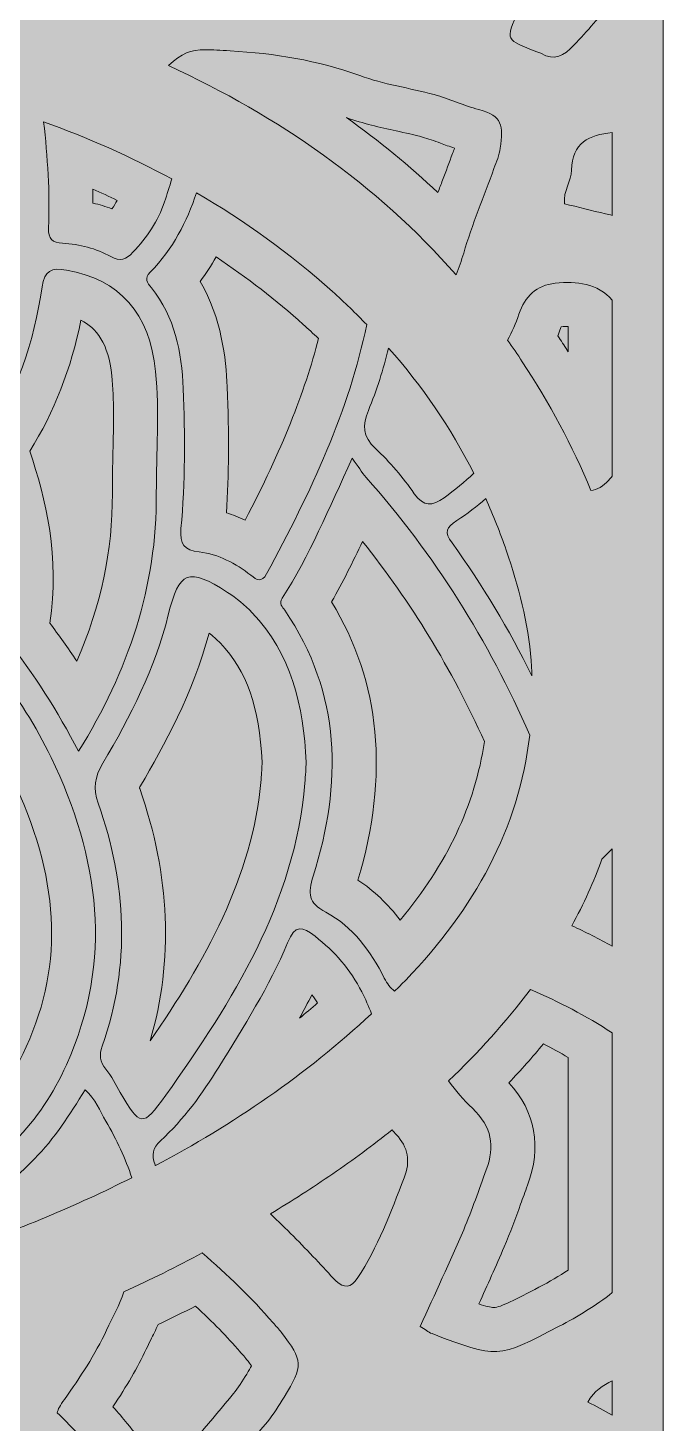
# Model space of a CAD drawing. Extents: x 140 to 2861, y -2860 to -140.
# Drawn here: x 2630 to 2861, y -1471 to -964 of the extents above; entities that cross this region are included whole.
import ezdxf

# ---------------------------------------------------------------- set-up
doc = ezdxf.new("R2010")
doc.units = 0
doc.header["$MEASUREMENT"] = 0
doc.layers.add('Layer 1', color=7, linetype='Continuous')

# ---------------------------------------------------------------- blocks, each defined once
blk = doc.blocks.new('block 3')
at = {"layer": 'Layer 1', "lineweight": 0}
blk.add_lwpolyline([(140.32, -139.6), (140.32, -2859.85), (2860.58, -2859.85), (2860.58, -139.6), (140.32, -139.6)], dxfattribs=at)
for points, knots in [([(2783.99, -1009.22), (2782.84, -1012.42), (2781.64, -1015.58), (2780.36, -1018.92), (2779.8, -1020.41), (2779.23, -1021.9), (2778.66, -1023.41), (2768.37, -1013.69), (2757.28, -1004.59), (2745.4, -996.12), (2751.56, -998.32), (2757.6, -999.65), (2763.46, -1000.94), (2766.85, -1001.68), (2770.05, -1002.39), (2773.1, -1003.22), (2775.09, -1003.77), (2777.3, -1004.58), (2779.63, -1005.44), (2781.22, -1006.03), (2782.93, -1006.65), (2784.72, -1007.25), (2784.47, -1007.91), (2784.22, -1008.56), (2783.99, -1009.22)], [0, 0, 0, 0, 1, 1, 1, 2, 2, 2, 3, 3, 3, 4, 4, 4, 5, 5, 5, 6, 6, 6, 7, 7, 7, 8, 8, 8, 8]), ([(2660.12, -1029.28), (2657.89, -1028.45), (2655.59, -1027.77), (2653.23, -1027.23), (2653.22, -1025.54), (2653.19, -1023.83), (2653.14, -1022.1), (2656.14, -1023.44), (2659.11, -1024.82), (2662.03, -1026.24), (2661.47, -1027.25), (2660.83, -1028.26), (2660.12, -1029.28)], [0, 0, 0, 0, 1, 1, 1, 2, 2, 2, 3, 3, 3, 4, 4, 4, 4]), ([(2708.62, -1142.49), (2706.34, -1141.41), (2704.05, -1140.52), (2701.74, -1139.82), (2702.68, -1126.12), (2702.76, -1111.35), (2702.02, -1094.02), (2701.6, -1083.69), (2700.05, -1069.25), (2692.21, -1055.67), (2694.31, -1052.88), (2696.24, -1049.92), (2698.02, -1046.79), (2709.26, -1054.29), (2719.86, -1062.5), (2729.7, -1071.32), (2731.48, -1072.92), (2733.31, -1074.62), (2735.21, -1076.45), (2730.31, -1095.96), (2721.85, -1116.99), (2708.62, -1142.49)], [0, 0, 0, 0, 1, 1, 1, 2, 2, 2, 3, 3, 3, 4, 4, 4, 5, 5, 5, 6, 6, 6, 7, 7, 7, 7]), ([(2648.86, -1069.8), (2654.38, -1072.61), (2658.94, -1078.16), (2660.08, -1089.97), (2660.94, -1098.9), (2660.72, -1108.04), (2660.49, -1117.7), (2660.37, -1122.61), (2660.25, -1127.68), (2660.27, -1132.81), (2660.41, -1153.51), (2656.15, -1173.63), (2647.31, -1193.76), (2644.16, -1188.98), (2640.89, -1184.37), (2637.49, -1179.88), (2641.36, -1156.31), (2636.01, -1134.52), (2630.26, -1117.38), (2639.09, -1103.25), (2645.33, -1087.3), (2648.86, -1069.8)], [0, 0, 0, 0, 1, 1, 1, 2, 2, 2, 3, 3, 3, 4, 4, 4, 5, 5, 5, 6, 6, 6, 7, 7, 7, 7]), ([(2823.52, -1072.19), (2824.44, -1072.09), (2825.3, -1072.04), (2826.07, -1072.04), (2826.07, -1072.04), (2826.07, -1072.04), (2826.08, -1072.04), (2826.08, -1072.04), (2826.08, -1081.32), (2826.08, -1081.32), (2825, -1079.6), (2823.89, -1077.88), (2822.76, -1076.15), (2822.61, -1075.92), (2822.46, -1075.7), (2822.32, -1075.48), (2822.66, -1074.59), (2822.98, -1073.69), (2823.29, -1072.8), (2823.37, -1072.56), (2823.45, -1072.36), (2823.52, -1072.19)], [0, 0, 0, 0, 1, 1, 1, 2, 2, 2, 3, 3, 3, 4, 4, 4, 5, 5, 5, 6, 6, 6, 7, 7, 7, 7]), ([(2764.99, -1287.95), (2760.45, -1281.95), (2755.35, -1277.11), (2749.61, -1273.37), (2760.96, -1234.89), (2757.82, -1201.67), (2740.01, -1172.13), (2744.11, -1165.01), (2747.73, -1157.7), (2751.25, -1150.19), (2768.88, -1172.23), (2783.76, -1196.64), (2795.6, -1223), (2792.13, -1246.03), (2782.05, -1267.42), (2764.99, -1287.95)], [0, 0, 0, 0, 1, 1, 1, 2, 2, 2, 3, 3, 3, 4, 4, 4, 5, 5, 5, 5]), ([(2714.35, -1236.72), (2711.37, -1272.47), (2693.6, -1303.33), (2674.02, -1331.8), (2682.59, -1302.49), (2681.32, -1271.68), (2670.22, -1240.09), (2670.19, -1239.99), (2670.16, -1239.89), (2670.13, -1239.81), (2670.22, -1239.62), (2670.36, -1239.37), (2670.55, -1239.04), (2679.1, -1224.64), (2689.53, -1205.47), (2695.43, -1183.52), (2696.8, -1184.57), (2698.2, -1185.82), (2699.6, -1187.25), (2709.13, -1197.25), (2713.69, -1210.2), (2714.77, -1230.47), (2714.66, -1232.32), (2714.53, -1234.53), (2714.35, -1236.72)], [0, 0, 0, 0, 1, 1, 1, 2, 2, 2, 3, 3, 3, 4, 4, 4, 5, 5, 5, 6, 6, 6, 7, 7, 7, 8, 8, 8, 8]), ([(2628.99, -1333.91), (2623, -1347.21), (2614.67, -1357.55), (2603.72, -1365.22), (2603.55, -1364.13), (2603.35, -1363), (2603.14, -1361.85), (2602.63, -1359.05), (2602.17, -1356.23), (2601.67, -1353.25), (2598.81, -1335.86), (2595.57, -1316.16), (2581.7, -1300.22), (2574.78, -1292.31), (2572.22, -1284.45), (2572.96, -1273.3), (2592, -1262.35), (2607.34, -1247.26), (2619.37, -1227.61), (2620.8, -1230.2), (2622.2, -1232.87), (2623.55, -1235.66), (2641.08, -1272.06), (2642.81, -1303.28), (2628.99, -1333.91)], [0, 0, 0, 0, 1, 1, 1, 2, 2, 2, 3, 3, 3, 4, 4, 4, 5, 5, 5, 6, 6, 6, 7, 7, 7, 8, 8, 8, 8]), ([(2728.3, -1323.6), (2729.87, -1320.78), (2731.39, -1317.93), (2732.86, -1315.03), (2733.59, -1316), (2734.28, -1316.99), (2734.92, -1318.02), (2732.75, -1319.9), (2730.54, -1321.76), (2728.3, -1323.6)], [0, 0, 0, 0, 1, 1, 1, 2, 2, 2, 3, 3, 3, 3]), ([(2826.08, -1415.15), (2822.85, -1417.27), (2819.3, -1419.34), (2815.37, -1421.4), (2807.22, -1425.66), (2801.34, -1428.74), (2799.05, -1428.74), (2797.91, -1428.74), (2796.04, -1428.26), (2793.55, -1427.45), (2796.65, -1420.65), (2799.79, -1413.7), (2802.77, -1406.74), (2805.02, -1401.5), (2806.91, -1396.26), (2808.74, -1391.19), (2809.57, -1388.9), (2810.4, -1386.6), (2811.26, -1384.32), (2816.49, -1370.42), (2814.14, -1357.59), (2804.5, -1347.02), (2808.86, -1342.42), (2813.04, -1337.71), (2817.03, -1332.92), (2820.13, -1334.48), (2823.14, -1336.11), (2826.08, -1337.83), (2826.08, -1337.83), (2826.08, -1415.15), (2826.08, -1415.15)], [0, 0, 0, 0, 1, 1, 1, 2, 2, 2, 3, 3, 3, 4, 4, 4, 5, 5, 5, 6, 6, 6, 7, 7, 7, 8, 8, 8, 9, 9, 9, 10, 10, 10, 10]), ([(2660.46, -1464.85), (2665.53, -1457.3), (2669.38, -1450.62), (2672.62, -1443.83), (2673.14, -1442.72), (2673.69, -1441.63), (2674.23, -1440.54), (2675.11, -1438.77), (2676.04, -1436.88), (2676.95, -1434.89), (2681.66, -1432.66), (2686.18, -1430.45), (2690.55, -1428.23), (2696.77, -1434.03), (2702, -1439.41), (2706.66, -1444.78), (2706.98, -1445.15), (2707.3, -1445.51), (2707.63, -1445.88), (2708.21, -1446.54), (2708.76, -1447.16), (2709.11, -1447.61), (2709.86, -1448.58), (2710.45, -1449.36), (2710.91, -1449.99), (2710.48, -1450.74), (2709.9, -1451.7), (2709.15, -1452.94), (2707.62, -1455.44), (2705.99, -1458.04), (2704.34, -1460.03), (2696.29, -1469.72), (2688.2, -1479.36), (2679.76, -1489.41), (2675.33, -1483.12), (2670.63, -1476.94), (2665.7, -1470.92), (2664.08, -1468.94), (2662.35, -1466.93), (2660.46, -1464.85)], [0, 0, 0, 0, 1, 1, 1, 2, 2, 2, 3, 3, 3, 4, 4, 4, 5, 5, 5, 6, 6, 6, 7, 7, 7, 8, 8, 8, 9, 9, 9, 10, 10, 10, 11, 11, 11, 12, 12, 12, 13, 13, 13, 13])]:
    blk.add_open_spline(points, degree=3, knots=knots, dxfattribs=at)
blk = doc.blocks.new('block 5')
at = {"layer": 'Layer 1', "lineweight": 0}
blk.add_lwpolyline([(140.32, -139.6), (140.32, -2859.85), (2860.58, -2859.85), (2860.58, -139.6), (140.32, -139.6)], dxfattribs=at)
for points, knots in [([(2842.08, -953.84), (2837.67, -959.31), (2833.02, -964.63), (2828.11, -969.8), (2824.43, -973.68), (2821.1, -975.69), (2816.12, -972.73), (2815.68, -972.48), (2815.11, -972.47), (2814.64, -972.27), (2803.71, -967.62), (2802.62, -968.37), (2808.2, -957.2), (2811.64, -950.29), (2814.81, -943), (2816.52, -935.52), (2819.95, -920.57), (2819.97, -905.72), (2810.26, -892.5), (2806.28, -887.08), (2802.22, -881.71), (2798.29, -876.25), (2789.25, -863.66), (2777.23, -856.7), (2761.53, -856.46), (2758.45, -856.41), (2755.31, -856.14), (2752.34, -855.41), (2751.25, -855.15), (2749.8, -853.24), (2749.83, -852.12), (2749.93, -849.04), (2751.35, -845.95), (2751.15, -842.94), (2750.28, -830.04), (2755.52, -829.84), (2764.08, -827.51), (2770.18, -825.84), (2776.33, -825.66), (2782.55, -825.88), (2803.73, -826.34), (2823.45, -831.46), (2842.08, -839.88), (2842.08, -839.88), (2842.08, -953.84), (2842.08, -953.84)], [0, 0, 0, 0, 1, 1, 1, 2, 2, 2, 3, 3, 3, 4, 4, 4, 5, 5, 5, 6, 6, 6, 7, 7, 7, 8, 8, 8, 9, 9, 9, 10, 10, 10, 11, 11, 11, 12, 12, 12, 13, 13, 13, 14, 14, 14, 15, 15, 15, 15]), ([(2801.37, -1007.24), (2801.05, -1009.76), (2799.92, -1012.2), (2799.05, -1014.63), (2795.37, -1024.88), (2791.07, -1034.95), (2788.05, -1045.38), (2787.26, -1048.12), (2786.33, -1050.74), (2785.28, -1053.27), (2756.27, -1020.31), (2720.71, -995.68), (2680.66, -977.23), (2685.8, -972.64), (2688.35, -971.46), (2694.38, -971.46), (2696.68, -971.46), (2699.49, -971.63), (2703.14, -971.85), (2719.24, -972.81), (2734.95, -975.27), (2750.25, -980.86), (2758.95, -984.05), (2768.34, -985.33), (2777.33, -987.79), (2782.82, -989.3), (2788.04, -991.77), (2793.54, -993.2), (2802.3, -995.49), (2802.42, -999.03), (2801.37, -1007.24)], [0, 0, 0, 0, 1, 1, 1, 2, 2, 2, 3, 3, 3, 4, 4, 4, 5, 5, 5, 6, 6, 6, 7, 7, 7, 8, 8, 8, 9, 9, 9, 10, 10, 10, 10]), ([(2679.23, -1026.81), (2676.89, -1033.69), (2672.82, -1039.72), (2667.78, -1045.1), (2665.4, -1047.64), (2663.09, -1048.6), (2659.75, -1046.68), (2654.33, -1043.64), (2648.38, -1042.14), (2642.19, -1041.8), (2638.5, -1041.57), (2636.89, -1040.34), (2637.08, -1036.19), (2637.58, -1023.32), (2636.74, -1010.44), (2635.28, -997.65), (2651.3, -1003.45), (2666.9, -1010.33), (2681.92, -1018.44), (2681.04, -1021.24), (2680.15, -1024.05), (2679.23, -1026.81)], [0, 0, 0, 0, 1, 1, 1, 2, 2, 2, 3, 3, 3, 4, 4, 4, 5, 5, 5, 6, 6, 6, 7, 7, 7, 7]), ([(2842.08, -1031.7), (2841.28, -1031.48), (2840.47, -1031.26), (2839.64, -1031.08), (2834.62, -1029.97), (2829.65, -1028.67), (2824.73, -1027.47), (2824.15, -1022.79), (2827.23, -1019.22), (2827.3, -1015.28), (2827.47, -1005.18), (2833.68, -1002.45), (2842.08, -1001.55), (2842.08, -1001.55), (2842.08, -1031.7), (2842.08, -1031.7)], [0, 0, 0, 0, 1, 1, 1, 2, 2, 2, 3, 3, 3, 4, 4, 4, 5, 5, 5, 5]), ([(2716.39, -1161.94), (2714.46, -1165.44), (2712.93, -1164.25), (2710.66, -1162.52), (2705.09, -1158.21), (2698.9, -1154.87), (2691.87, -1154.03), (2686.38, -1153.37), (2684.69, -1151.26), (2685.23, -1145.54), (2686.8, -1128.63), (2686.76, -1111.65), (2686.03, -1094.66), (2685.49, -1081.41), (2683.07, -1068.69), (2674.47, -1057.97), (2672.97, -1056.13), (2671.78, -1054.63), (2674.05, -1052.32), (2682.34, -1043.83), (2687.38, -1033.96), (2690.87, -1023.47), (2708.2, -1033.57), (2724.76, -1045.41), (2740.36, -1059.39), (2744.7, -1063.27), (2748.81, -1067.31), (2752.77, -1071.38), (2746.51, -1102.08), (2732.52, -1132.36), (2716.39, -1161.94)], [0, 0, 0, 0, 1, 1, 1, 2, 2, 2, 3, 3, 3, 4, 4, 4, 5, 5, 5, 6, 6, 6, 7, 7, 7, 8, 8, 8, 9, 9, 9, 10, 10, 10, 10]), ([(2621.75, -1185.69), (2620.6, -1184.26), (2620.68, -1182.54), (2621.02, -1180.88), (2625.52, -1159.64), (2621.02, -1139.43), (2614.07, -1119.49), (2613.38, -1117.53), (2612.11, -1115.72), (2613.8, -1113.3), (2625.4, -1096.51), (2631.9, -1077.72), (2634.7, -1057.66), (2635.55, -1051.75), (2638.12, -1050.59), (2643.62, -1051.56), (2662.83, -1054.94), (2673.97, -1067.27), (2676, -1088.44), (2677.43, -1103.19), (2676.2, -1117.95), (2676.27, -1132.7), (2676.5, -1166.63), (2666.17, -1197.25), (2648, -1226.53), (2640.35, -1211.89), (2631.74, -1198.33), (2621.75, -1185.69)], [0, 0, 0, 0, 1, 1, 1, 2, 2, 2, 3, 3, 3, 4, 4, 4, 5, 5, 5, 6, 6, 6, 7, 7, 7, 8, 8, 8, 9, 9, 9, 9]), ([(2842.08, -1126.51), (2841.66, -1127), (2841.24, -1127.48), (2840.81, -1127.96), (2838.8, -1130.16), (2836.68, -1131.44), (2834.28, -1131.74), (2827.7, -1115.39), (2819.16, -1099.88), (2809.37, -1084.91), (2807.62, -1082.24), (2805.83, -1079.63), (2804.02, -1077.05), (2805.62, -1074.07), (2807.02, -1070.94), (2808.15, -1067.63), (2810.4, -1061.04), (2814.41, -1057.11), (2821.37, -1056.33), (2829.22, -1055.44), (2836.7, -1056.42), (2842.08, -1062.5), (2842.08, -1062.5), (2842.08, -1126.51), (2842.08, -1126.51)], [0, 0, 0, 0, 1, 1, 1, 2, 2, 2, 3, 3, 3, 4, 4, 4, 5, 5, 5, 6, 6, 6, 7, 7, 7, 8, 8, 8, 8]), ([(2753.42, -1102.58), (2756.42, -1095.2), (2758.84, -1087.59), (2760.76, -1079.91), (2773.06, -1093.82), (2783.39, -1108.92), (2791.73, -1125.4), (2788.43, -1128.55), (2784.85, -1131.55), (2780.9, -1134.32), (2776.55, -1137.39), (2773.6, -1137.81), (2770.1, -1132.86), (2765.95, -1126.98), (2761.26, -1121.33), (2756, -1116.45), (2751.23, -1112.07), (2751.2, -1108.04), (2753.42, -1102.58)], [0, 0, 0, 0, 1, 1, 1, 2, 2, 2, 3, 3, 3, 4, 4, 4, 5, 5, 5, 6, 6, 6, 6]), ([(2766.99, -1309.67), (2765.64, -1311.09), (2764.26, -1312.4), (2762.91, -1313.78), (2761.42, -1312.55), (2760.19, -1311.02), (2759.19, -1309.02), (2754.27, -1299.15), (2747.7, -1290.27), (2737.9, -1285.01), (2731.49, -1281.55), (2731.33, -1278.28), (2733.33, -1271.9), (2743.9, -1238.29), (2743.67, -1205.59), (2722.99, -1175.24), (2722.15, -1173.97), (2720.73, -1172.93), (2722.07, -1170.85), (2731.95, -1155.41), (2738.94, -1138.43), (2747.51, -1119.98), (2749.66, -1122.94), (2750.93, -1125.09), (2752.58, -1126.94), (2777.48, -1155.03), (2797.15, -1186.34), (2812.06, -1220.65), (2808.14, -1254.58), (2791.96, -1283.74), (2766.99, -1309.67)], [0, 0, 0, 0, 1, 1, 1, 2, 2, 2, 3, 3, 3, 4, 4, 4, 5, 5, 5, 6, 6, 6, 7, 7, 7, 8, 8, 8, 9, 9, 9, 10, 10, 10, 10]), ([(2783.82, -1150.76), (2780.9, -1146.76), (2781.63, -1145.15), (2785.58, -1142.62), (2789.31, -1140.16), (2792.81, -1137.5), (2796.07, -1134.62), (2798.8, -1140.73), (2801.34, -1146.96), (2803.53, -1153.45), (2807.94, -1166.51), (2811.6, -1179.81), (2812.59, -1193.52), (2812.75, -1195.41), (2812.79, -1197.25), (2812.86, -1199.1), (2804.56, -1182.23), (2794.88, -1166.09), (2783.82, -1150.76)], [0, 0, 0, 0, 1, 1, 1, 2, 2, 2, 3, 3, 3, 4, 4, 4, 5, 5, 5, 6, 6, 6, 6]), ([(2730.29, -1238.05), (2726.64, -1281.78), (2704.09, -1317.24), (2679.69, -1351.59), (2671.24, -1363.5), (2670.32, -1362.81), (2663.17, -1350.55), (2661.48, -1347.67), (2660.02, -1344.6), (2657.91, -1342.06), (2655.64, -1339.37), (2655.45, -1336.99), (2656.6, -1333.72), (2666.98, -1304.14), (2665.4, -1274.63), (2655.14, -1245.43), (2653.18, -1239.9), (2653.84, -1235.9), (2656.79, -1230.87), (2666.9, -1213.85), (2675.81, -1196.25), (2680.62, -1176.89), (2684.57, -1160.94), (2687.88, -1159.52), (2702.21, -1168.74), (2705.44, -1170.82), (2708.43, -1173.39), (2711.12, -1176.16), (2725.45, -1191.14), (2729.8, -1209.81), (2730.79, -1230.52), (2730.68, -1232.52), (2730.53, -1235.29), (2730.29, -1238.05)], [0, 0, 0, 0, 1, 1, 1, 2, 2, 2, 3, 3, 3, 4, 4, 4, 5, 5, 5, 6, 6, 6, 7, 7, 7, 8, 8, 8, 9, 9, 9, 10, 10, 10, 11, 11, 11, 11]), ([(2643.58, -1340.49), (2634.12, -1361.47), (2618.99, -1377.3), (2597.74, -1386.94), (2592.32, -1389.4), (2589.02, -1389.9), (2589.13, -1382.1), (2589.21, -1376.33), (2588.44, -1370.42), (2587.4, -1364.73), (2583.95, -1345.87), (2582.52, -1325.54), (2569.65, -1310.75), (2558.97, -1298.53), (2555.86, -1285.97), (2557.09, -1271.02), (2557.17, -1269.91), (2556.97, -1268.79), (2556.78, -1267.68), (2556.36, -1265.14), (2557.32, -1263.49), (2559.63, -1262.34), (2587.21, -1248.27), (2605.23, -1225.76), (2617.22, -1196.25), (2626.06, -1206.89), (2632.51, -1217.5), (2637.97, -1228.72), (2655.53, -1265.18), (2660.75, -1302.41), (2643.58, -1340.49)], [0, 0, 0, 0, 1, 1, 1, 2, 2, 2, 3, 3, 3, 4, 4, 4, 5, 5, 5, 6, 6, 6, 7, 7, 7, 8, 8, 8, 9, 9, 9, 10, 10, 10, 10]), ([(2842.08, -1297.4), (2837.29, -1294.7), (2832.4, -1292.19), (2827.36, -1289.96), (2831.7, -1282.05), (2835.36, -1273.96), (2838.35, -1265.69), (2839.64, -1264.46), (2840.87, -1263.22), (2842.08, -1261.93), (2842.08, -1261.93), (2842.08, -1297.4), (2842.08, -1297.4)], [0, 0, 0, 0, 1, 1, 1, 2, 2, 2, 3, 3, 3, 4, 4, 4, 4]), ([(2675.93, -1377.14), (2675.89, -1377.03), (2675.89, -1376.95), (2675.85, -1376.87), (2674.43, -1373.18), (2674.89, -1370.84), (2677.77, -1368.15), (2686.19, -1360.31), (2692.99, -1351.13), (2698.98, -1341.37), (2708.05, -1326.69), (2717.35, -1312.09), (2723.99, -1296.11), (2726.8, -1289.35), (2729.41, -1290.19), (2733.98, -1293.73), (2741.13, -1299.26), (2746.89, -1305.87), (2751, -1313.98), (2752.35, -1316.59), (2753.5, -1319.24), (2754.5, -1321.93), (2730.64, -1344.18), (2704.17, -1362.2), (2675.93, -1377.14)], [0, 0, 0, 0, 1, 1, 1, 2, 2, 2, 3, 3, 3, 4, 4, 4, 5, 5, 5, 6, 6, 6, 7, 7, 7, 8, 8, 8, 8]), ([(2842.08, -1423.34), (2836.14, -1428), (2829.64, -1431.99), (2822.78, -1435.58), (2800.34, -1447.31), (2800.32, -1447.3), (2776.55, -1438.24), (2775.17, -1437.72), (2773.97, -1436.7), (2772.24, -1435.64), (2777.59, -1423.8), (2783.02, -1412.2), (2788.06, -1400.44), (2791.11, -1393.32), (2793.55, -1385.94), (2796.28, -1378.68), (2799.51, -1370.1), (2798.3, -1363.07), (2791.21, -1356.3), (2787.98, -1353.21), (2785.12, -1349.87), (2782.54, -1346.36), (2793.23, -1336.21), (2803.2, -1325.2), (2812.3, -1313.12), (2822.62, -1317.49), (2832.56, -1322.68), (2842.08, -1328.93), (2842.08, -1328.93), (2842.08, -1423.34), (2842.08, -1423.34)], [0, 0, 0, 0, 1, 1, 1, 2, 2, 2, 3, 3, 3, 4, 4, 4, 5, 5, 5, 6, 6, 6, 7, 7, 7, 8, 8, 8, 9, 9, 9, 10, 10, 10, 10]), ([(2603.85, -1408.3), (2599.05, -1410.03), (2594.24, -1411.61), (2589.4, -1413.22), (2589.52, -1410.88), (2589.59, -1408.53), (2589.63, -1406.19), (2589.71, -1401.58), (2591.32, -1399.39), (2595.82, -1397.93), (2609.8, -1393.32), (2621.71, -1385.21), (2632.01, -1374.68), (2639.23, -1367.34), (2644.69, -1358.66), (2650.38, -1349.59), (2654.22, -1352.94), (2655.68, -1357.24), (2657.87, -1360.97), (2661.9, -1367.77), (2665.05, -1374.64), (2667.36, -1381.56), (2646.96, -1391.82), (2625.71, -1400.58), (2603.85, -1408.3)], [0, 0, 0, 0, 1, 1, 1, 2, 2, 2, 3, 3, 3, 4, 4, 4, 5, 5, 5, 6, 6, 6, 7, 7, 7, 8, 8, 8, 8]), ([(2717.75, -1394.71), (2725.47, -1390.04), (2733.05, -1385.19), (2740.45, -1380.11), (2747.85, -1375.04), (2755.06, -1369.74), (2762.05, -1364.16), (2762.54, -1364.73), (2763.03, -1365.29), (2763.54, -1365.84), (2767.83, -1370.46), (2768.77, -1375.62), (2766.41, -1381.62), (2761.49, -1394.17), (2756.89, -1406.86), (2749.35, -1418.17), (2747.09, -1421.55), (2744.5, -1421.87), (2741.7, -1419.12), (2739.11, -1416.58), (2736.74, -1413.82), (2734.24, -1411.19), (2728.87, -1405.56), (2723.43, -1400), (2717.75, -1394.71)], [0, 0, 0, 0, 1, 1, 1, 2, 2, 2, 3, 3, 3, 4, 4, 4, 5, 5, 5, 6, 6, 6, 7, 7, 7, 8, 8, 8, 8]), ([(2253.98, -1808.31), (2186.63, -1786.87), (2125.11, -1753.44), (2064.79, -1717.44), (2003.62, -1680.94), (1945.88, -1639.22), (1886.44, -1600.1), (1826.38, -1560.57), (1764.06, -1524.87), (1699.32, -1493.6), (1696.75, -1492.37), (1694.83, -1491.14), (1693.56, -1489.87), (1694.79, -1490.83), (1696.4, -1491.79), (1698.44, -1492.75), (1698.75, -1492.91), (1699.02, -1493.06), (1699.32, -1493.18), (1699.28, -1485.57), (1698.98, -1479.77), (1698.25, -1474.77), (1710.96, -1458.86), (1722.34, -1442.04), (1731.67, -1423.82), (1742.32, -1403.08), (1742.47, -1403.23), (1764.95, -1410.15), (1766.48, -1410.61), (1767.98, -1411.11), (1769.52, -1411.57), (1769.21, -1412.49), (1768.9, -1413.41), (1768.6, -1414.33), (1758.68, -1441.19), (1740.97, -1463.05), (1722.34, -1484.22), (1718.19, -1488.91), (1714.11, -1493.71), (1709.35, -1498.13), (1712.42, -1499.67), (1715.54, -1501.17), (1718.61, -1502.7), (1743.09, -1475.66), (1767.02, -1448.84), (1778.66, -1414.37), (1795.99, -1419.75), (1813.32, -1425.17), (1830.69, -1430.55), (1829.88, -1441.46), (1825.5, -1451.26), (1820.2, -1460.63), (1806.17, -1485.38), (1790.15, -1508.77), (1772.4, -1530.98), (1775.28, -1532.56), (1778.13, -1534.17), (1781.01, -1535.79), (1798.37, -1513.85), (1814.05, -1490.68), (1827.84, -1466.13), (1831.46, -1459.71), (1835.84, -1458.44), (1842.14, -1459.98), (1860.23, -1464.32), (1873.07, -1475.92), (1883.48, -1490.56), (1888.4, -1497.4), (1891.55, -1505.16), (1891.55, -1513.92), (1890.51, -1532.1), (1880.4, -1544.74), (1866.61, -1555.23), (1858.5, -1561.37), (1849.4, -1565.75), (1840.56, -1570.63), (1843.71, -1572.56), (1846.82, -1574.55), (1849.97, -1576.51), (1860.04, -1570.52), (1869.76, -1563.99), (1878.71, -1556.23), (1880.29, -1554.88), (1882.1, -1554.38), (1884.13, -1554.54), (1902, -1554.19), (1922.13, -1582.78), (1917.06, -1601.03), (1915.56, -1606.56), (1913.26, -1611.4), (1910.41, -1615.82), (1913.1, -1617.62), (1915.79, -1619.47), (1918.48, -1621.27), (1918.67, -1621), (1918.79, -1620.77), (1918.98, -1620.54), (1924.86, -1612.13), (1928.59, -1602.68), (1927.36, -1592.3), (1926.66, -1586.19), (1929.2, -1586.31), (1933.77, -1586.46), (1944.61, -1586.77), (1955.75, -1587.73), (1966.16, -1584.47), (1983.34, -1579.05), (1991.87, -1566.1), (1993.63, -1547.39), (2007.81, -1556.15), (2016.57, -1567.52), (2021.07, -1581.74), (2034.98, -1625.96), (2013.88, -1655.47), (1978.8, -1662.08), (1982.49, -1664.54), (1986.14, -1667), (1989.83, -1669.45), (1998.55, -1666.42), (2006.85, -1661.62), (2014.77, -1655.16), (2020.3, -1650.7), (2022.53, -1652.13), (2025.75, -1656.51), (2036.13, -1670.68), (2040.24, -1686.25), (2040.89, -1702.54), (2044.27, -1704.65), (2047.69, -1706.69), (2051.07, -1708.76), (2051.07, -1692.74), (2047.62, -1677.02), (2040.35, -1661.73), (2038.39, -1657.62), (2037.32, -1655.47), (2043.43, -1655.08), (2055.68, -1654.39), (2065.6, -1648.36), (2074.36, -1640.22), (2085.42, -1629.88), (2091.95, -1616.89), (2096.6, -1600.41), (2108.59, -1622.31), (2113.47, -1643.87), (2112.7, -1666.42), (2111.82, -1691.55), (2104.98, -1713.87), (2089.38, -1731.58), (2092.19, -1733.2), (2094.99, -1734.81), (2097.8, -1736.42), (2100.25, -1733.43), (2102.75, -1730.24), (2106.09, -1726.05), (2107.75, -1732.62), (2109.21, -1738.23), (2110.55, -1743.57), (2114.39, -1745.72), (2118.2, -1747.84), (2122.08, -1749.91), (2121.69, -1749.14), (2121.39, -1748.18), (2121.16, -1746.95), (2119.04, -1736.65), (2116.05, -1726.47), (2112.89, -1716.44), (2111.97, -1713.56), (2112.89, -1711.57), (2113.78, -1709.37), (2120.12, -1693.93), (2122.46, -1677.83), (2122.27, -1658.85), (2118.54, -1648.17), (2121.39, -1638.76), (2136.33, -1635.99), (2137.33, -1635.8), (2138.25, -1634.88), (2139.18, -1634.26), (2161.08, -1619.81), (2170.91, -1598.64), (2173.29, -1573.25), (2173.52, -1570.98), (2172.1, -1567.48), (2175.52, -1566.95), (2177.79, -1566.6), (2178.79, -1569.71), (2179.9, -1571.52), (2199.11, -1602.6), (2207.91, -1635.95), (2201.96, -1672.64), (2195.96, -1709.76), (2164.42, -1744.49), (2129.65, -1752.06), (2128.61, -1752.29), (2127.73, -1752.45), (2126.88, -1752.48), (2131.07, -1754.75), (2135.22, -1756.94), (2139.41, -1759.13), (2151.66, -1755.56), (2162.5, -1748.99), (2172.49, -1740.8), (2183.78, -1731.51), (2192.35, -1720.02), (2201, -1705.8), (2208.49, -1735), (2211.29, -1762.93), (2205.45, -1790.02), (2210.91, -1792.29), (2216.4, -1794.44), (2221.9, -1796.52), (2244.03, -1794.09), (2260.24, -1781.57), (2273.31, -1763.97), (2277.19, -1758.75), (2280.26, -1752.91), (2284.79, -1745.57), (2289.87, -1770.77), (2289.9, -1794.21), (2283.91, -1816.15), (2287.21, -1816.96), (2290.48, -1817.8), (2293.78, -1818.57), (2293.9, -1818.45), (2294.02, -1818.26), (2294.13, -1818.19), (2295.05, -1817.42), (2296.63, -1817.26), (2297.93, -1817.11), (2321.99, -1814), (2336.55, -1799.28), (2346.12, -1778.23), (2350.73, -1768.08), (2351.92, -1757.06), (2354.49, -1745.95), (2372.09, -1770.2), (2380.93, -1801.28), (2378.74, -1830.75), (2381.92, -1830.94), (2385.11, -1831.17), (2388.3, -1831.33), (2388.42, -1829.17), (2388.53, -1827.02), (2388.61, -1824.91), (2388.8, -1820.26), (2390.38, -1817.22), (2393.64, -1814.19), (2409.17, -1799.82), (2423.92, -1784.68), (2437.37, -1768.35), (2441.09, -1763.86), (2443.51, -1764.59), (2447.43, -1767.51), (2467.26, -1782.3), (2473.87, -1801.66), (2466.41, -1826.45), (2466.11, -1827.41), (2465.8, -1828.33), (2465.49, -1829.29), (2469.03, -1828.91), (2472.52, -1828.44), (2476.06, -1827.98), (2478.86, -1818.07), (2480.48, -1807.93), (2478.09, -1797.4), (2477.17, -1793.36), (2479.05, -1792.14), (2482.4, -1790.94), (2496.61, -1785.95), (2508.64, -1777.42), (2518.4, -1766.12), (2522.36, -1761.59), (2524.78, -1762.55), (2528.35, -1765.82), (2541.03, -1777.42), (2546.29, -1792.02), (2546.48, -1811.12), (2549.75, -1810), (2552.98, -1808.81), (2556.21, -1807.54), (2555.9, -1801.13), (2554.9, -1794.52), (2552.9, -1787.72), (2551.9, -1784.18), (2552.63, -1782.68), (2556.32, -1781.95), (2573.69, -1778.5), (2588.56, -1770.12), (2601.81, -1758.59), (2602.85, -1757.71), (2603.93, -1756.83), (2605.77, -1755.33), (2606.61, -1756.44), (2607.42, -1757.44), (2608.23, -1758.52), (2611.8, -1763.24), (2614.68, -1768.47), (2614.95, -1774.42), (2614.99, -1775.46), (2615.03, -1776.5), (2615.07, -1777.54), (2618.22, -1775.38), (2621.29, -1773.16), (2624.25, -1770.85), (2623.14, -1763.86), (2620.1, -1757.4), (2614.91, -1751.98), (2611.92, -1748.83), (2613.53, -1746.8), (2615.45, -1744.15), (2630.21, -1723.94), (2637.77, -1701.34), (2636.35, -1676.29), (2635.74, -1665.54), (2635.43, -1655.97), (2648.73, -1653.05), (2649.22, -1652.93), (2649.57, -1652.32), (2650.03, -1652.05), (2660.9, -1645.52), (2669.09, -1636.37), (2676.7, -1625.31), (2676.12, -1619.93), (2675.31, -1614.67), (2674.39, -1609.44), (2668.4, -1625.08), (2658.29, -1638.03), (2641.39, -1646.4), (2636.39, -1648.86), (2633.66, -1649.82), (2632.78, -1642.52), (2631.24, -1629.5), (2628.48, -1616.28), (2621.6, -1605.25), (2612.61, -1590.84), (2608.88, -1575.78), (2608.57, -1559.15), (2608.5, -1553.88), (2609.69, -1552.5), (2614.34, -1551.62), (2627.63, -1549), (2638.12, -1542.89), (2646.3, -1534.09), (2644.58, -1531.21), (2642.81, -1528.37), (2640.93, -1525.6), (2634.09, -1533.6), (2625.02, -1539.36), (2613.03, -1542.24), (2608.27, -1543.39), (2605.92, -1542.36), (2604.85, -1537.28), (2602.43, -1525.83), (2599.12, -1514.46), (2593.36, -1504.36), (2587.44, -1493.94), (2586.37, -1485.49), (2593.05, -1474.31), (2593.32, -1473.85), (2593.55, -1473.39), (2593.82, -1472.93), (2644.38, -1516.23), (2674.97, -1570.56), (2678.62, -1639.52), (2680.65, -1677.95), (2675.43, -1714.6), (2650.88, -1746.22), (2632.7, -1769.66), (2608.34, -1784.95), (2582.14, -1797.59), (2527.89, -1823.76), (2470.22, -1833.48), (2410.43, -1832.75), (2357.07, -1832.32), (2304.93, -1824.56), (2253.98, -1808.31)], [0, 0, 0, 0, 1, 1, 1, 2, 2, 2, 3, 3, 3, 4, 4, 4, 5, 5, 5, 6, 6, 6, 7, 7, 7, 8, 8, 8, 9, 9, 9, 10, 10, 10, 11, 11, 11, 12, 12, 12, 13, 13, 13, 14, 14, 14, 15, 15, 15, 16, 16, 16, 17, 17, 17, 18, 18, 18, 19, 19, 19, 20, 20, 20, 21, 21, 21, 22, 22, 22, 23, 23, 23, 24, 24, 24, 25, 25, 25, 26, 26, 26, 27, 27, 27, 28, 28, 28, 29, 29, 29, 30, 30, 30, 31, 31, 31, 32, 32, 32, 33, 33, 33, 34, 34, 34, 35, 35, 35, 36, 36, 36, 37, 37, 37, 38, 38, 38, 39, 39, 39, 40, 40, 40, 41, 41, 41, 42, 42, 42, 43, 43, 43, 44, 44, 44, 45, 45, 45, 46, 46, 46, 47, 47, 47, 48, 48, 48, 49, 49, 49, 50, 50, 50, 51, 51, 51, 52, 52, 52, 53, 53, 53, 54, 54, 54, 55, 55, 55, 56, 56, 56, 57, 57, 57, 58, 58, 58, 59, 59, 59, 60, 60, 60, 61, 61, 61, 62, 62, 62, 63, 63, 63, 64, 64, 64, 65, 65, 65, 66, 66, 66, 67, 67, 67, 68, 68, 68, 69, 69, 69, 70, 70, 70, 71, 71, 71, 72, 72, 72, 73, 73, 73, 74, 74, 74, 75, 75, 75, 76, 76, 76, 77, 77, 77, 78, 78, 78, 79, 79, 79, 80, 80, 80, 81, 81, 81, 82, 82, 82, 83, 83, 83, 84, 84, 84, 85, 85, 85, 86, 86, 86, 87, 87, 87, 88, 88, 88, 89, 89, 89, 90, 90, 90, 91, 91, 91, 92, 92, 92, 93, 93, 93, 94, 94, 94, 95, 95, 95, 96, 96, 96, 97, 97, 97, 98, 98, 98, 99, 99, 99, 100, 100, 100, 101, 101, 101, 102, 102, 102, 103, 103, 103, 104, 104, 104, 105, 105, 105, 106, 106, 106, 107, 107, 107, 108, 108, 108, 109, 109, 109, 110, 110, 110, 111, 111, 111, 112, 112, 112, 113, 113, 113, 114, 114, 114, 115, 115, 115, 116, 116, 116, 117, 117, 117, 118, 118, 118, 119, 119, 119, 120, 120, 120, 121, 121, 121, 122, 122, 122, 123, 123, 123, 124, 124, 124, 125, 125, 125, 125]), ([(2678.15, -1516.2), (2670.89, -1504.13), (2662.62, -1492.41), (2653.3, -1481.03), (2649.27, -1476.1), (2644.84, -1471.48), (2640.26, -1466.99), (2640.42, -1465.73), (2641.28, -1464.36), (2642.86, -1462.14), (2648.6, -1454.11), (2653.91, -1445.9), (2658.17, -1436.95), (2660.38, -1432.32), (2662.86, -1427.84), (2664.47, -1423.04), (2674.12, -1418.63), (2683.64, -1413.95), (2692.98, -1408.88), (2702.07, -1416.84), (2710.81, -1425.15), (2718.74, -1434.29), (2719.76, -1435.46), (2720.83, -1436.6), (2721.78, -1437.83), (2729.67, -1448.05), (2729.77, -1449.89), (2722.8, -1461.29), (2720.91, -1464.38), (2718.95, -1467.48), (2716.64, -1470.25), (2704.26, -1485.16), (2691.75, -1500), (2678.15, -1516.2)], [0, 0, 0, 0, 1, 1, 1, 2, 2, 2, 3, 3, 3, 4, 4, 4, 5, 5, 5, 6, 6, 6, 7, 7, 7, 8, 8, 8, 9, 9, 9, 10, 10, 10, 11, 11, 11, 11]), ([(2842.08, -1467.91), (2839.22, -1466.22), (2836.28, -1464.63), (2833.22, -1463.21), (2835.46, -1458.84), (2838.85, -1457.05), (2842.08, -1455.42), (2842.08, -1455.42), (2842.08, -1467.91), (2842.08, -1467.91)], [0, 0, 0, 0, 1, 1, 1, 2, 2, 2, 3, 3, 3, 3])]:
    blk.add_open_spline(points, degree=3, knots=knots, dxfattribs=at)
blk = doc.blocks.new('block 4')
at = {"layer": 'Layer 1'}
blk.add_blockref('block 5', (0, 0), dxfattribs=at)
blk = doc.blocks.new('block 2')
at = {"layer": 'Layer 1', "true_color": 0xf9a21a}
h = blk.add_hatch(color=40, dxfattribs=at)
h.dxf.hatch_style = 2
h.paths.add_polyline_path([(2860.58, -139.6), (2860.58, -2859.85), (140.32, -2859.85), (140.32, -139.6)])
at = {"layer": 'Layer 1', "lineweight": 0}
blk.add_lwpolyline([(2860.58, -139.6), (2860.58, -2859.85), (140.32, -2859.85), (140.32, -139.6), (2860.58, -139.6)], dxfattribs=at)
at = {"layer": 'Layer 1'}
for name in ['block 3', 'block 4']:
    blk.add_blockref(name, (0, 0), dxfattribs=at)

msp = doc.modelspace()

# ---------------------------------------------------------------- block references
at = {"layer": 'Layer 1'}
msp.add_blockref('block 2', (0, 0), dxfattribs=at)

doc.saveas('drawing.dxf')
